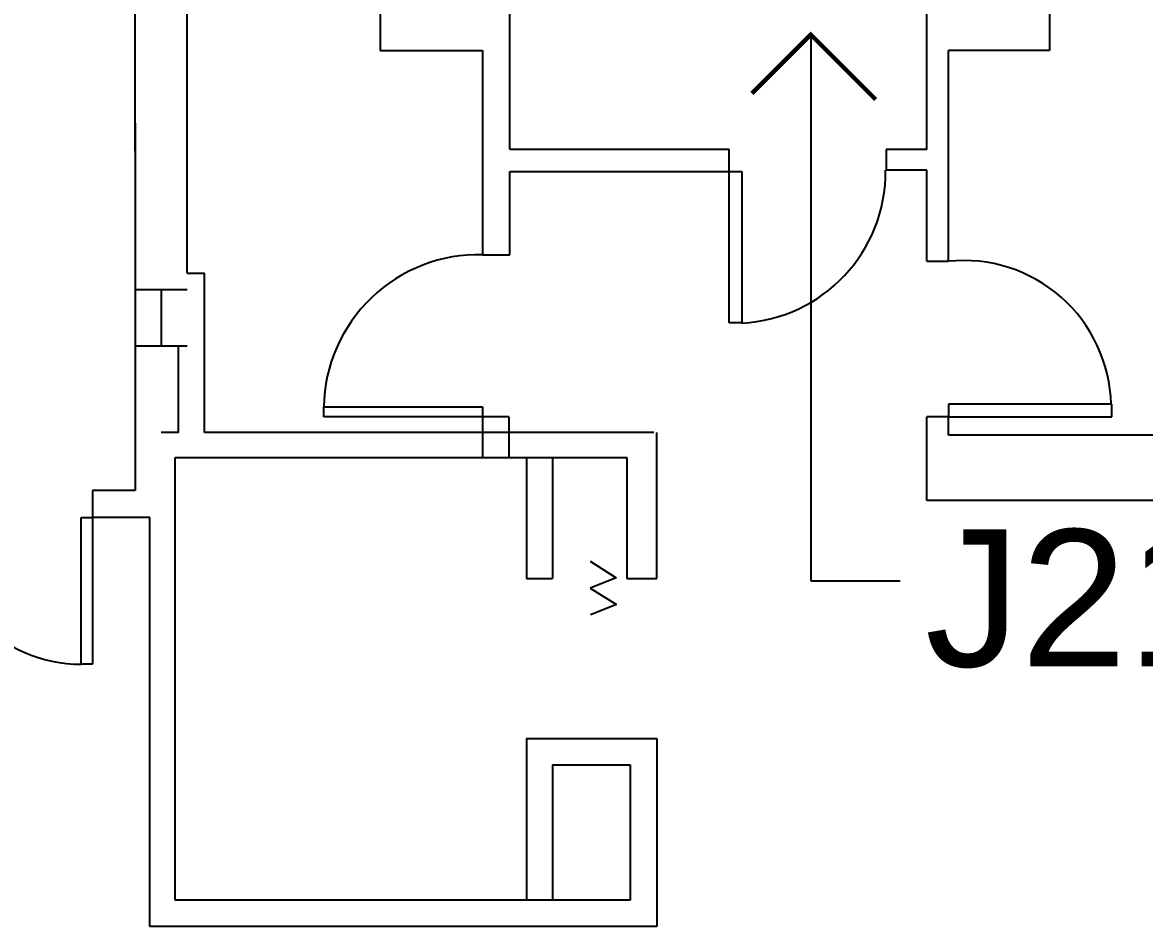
# Model space of a CAD drawing. Header units: inches. Extents: x -993 to 4309, y -3 to 2487.
# Drawn here: x 2327.3 to 2585.4, y 1942.1 to 2150.1 of the extents above; entities that cross this region are included whole.
import ezdxf

# ---------------------------------------------------------------- set-up
doc = ezdxf.new("R2010")
doc.units = ezdxf.units.IN
doc.header["$LTSCALE"] = 96
doc.header["$MEASUREMENT"] = 0
for name, color, linetype in [('A-DOOR', 4, 'CONTINUOUS'), ('A-EDIT', 9, 'CONTINUOUS'), ('A-PFLR-TEXT', 3, 'CONTINUOUS'), ('A-WALL', 5, 'CONTINUOUS'), ('S-COLS', 6, 'CONTINUOUS')]:
    doc.layers.add(name, color=color, linetype=linetype)
doc.styles.get("Standard").update_dxf_attribs({"font": 'arial.ttf'})

msp = doc.modelspace()

# ---------------------------------------------------------------- linework, layer by layer
at = {"layer": 'A-DOOR'}
for p, q in [((2489.88, 2080.94), (2489.88, 2115.74)), ((2489.88, 2115.74), (2492.79, 2115.74)), ((2492.79, 2115.74), (2492.79, 2080.94)), ((2492.79, 2080.94), (2489.88, 2080.94)), ((2540.33, 2062.27), (2540.33, 2059.38)), ((2577.84, 2062.27), (2540.33, 2062.27)), ((2577.84, 2059.38), (2577.84, 2062.27)), ((2396.6, 2061.63), (2433.15, 2061.63)), ((2396.6, 2059.38), (2396.6, 2061.63)), ((2433.15, 2061.63), (2433.15, 2059.38)), ((2433.15, 2059.38), (2396.6, 2059.38)), ((2540.33, 2059.38), (2577.84, 2059.38)), ((2340.85, 2036.2), (2343.42, 2036.2)), ((2340.85, 2002.45), (2340.85, 2036.2)), ((2343.42, 2036.2), (2343.42, 2002.45)), ((2457.87, 2026.14), (2463.89, 2022.34)), ((2463.89, 2022.34), (2457.9, 2019.97)), ((2457.9, 2019.97), (2463.91, 2016.18)), ((2463.91, 2016.18), (2457.93, 2013.81)), ((2343.42, 2002.45), (2340.85, 2002.45))]:
    msp.add_line(p, q, dxfattribs=at)
for centre, radius, start, end in [((2491.05, 2115.68), 34.79, 272.8485, 0.6398), ((2432.29, 2060.97), 35.69, 88.6131, 178.9334), ((2543.82, 2061.4), 33.91, 1.4758, 95.8784), ((2341.16, 2036.09), 33.64, 179.8112, 269.4604)]:
    msp.add_arc(centre, radius, start, end, dxfattribs=at)
at = {"layer": 'A-EDIT'}
msp.add_line((2371.21, 2055.74), (2370.82, 2055.74), dxfattribs=at)
at = {"layer": 'A-PFLR-TEXT'}
for p, q in [((2508.64, 2147.27), (2508.64, 2021.65)), ((2508.64, 2021.65), (2529.19, 2021.65))]:
    msp.add_line(p, q, dxfattribs=at)
at = {"layer": 'A-PFLR-TEXT', "const_width": 1}
msp.add_lwpolyline([(2495.11, 2133.74), (2508.64, 2147.27), (2523.56, 2132.34)], dxfattribs=at)
at = {"layer": 'A-WALL'}
for p, q in [((2365.21, 2092.4), (2365.21, 2463.85)), ((2353.21, 2120.47), (2353.21, 2235.7)), ((2439.38, 2120.94), (2439.38, 2170.19)), ((2535.31, 2120.87), (2535.31, 2170.19)), ((2409.58, 2152.14), (2409.58, 2143.64)), ((2563.53, 2152.14), (2563.53, 2143.64)), ((2409.58, 2143.64), (2433.15, 2143.64)), ((2433.15, 2143.64), (2433.15, 2096.65)), ((2563.53, 2143.64), (2540.33, 2143.64)), ((2540.33, 2118.94), (2540.33, 2143.64)), ((2353.21, 2126.88), (2353.21, 2042.43)), ((2439.38, 2120.94), (2489.88, 2120.94)), ((2489.88, 2115.74), (2489.88, 2120.94)), ((2535.31, 2120.87), (2525.96, 2120.87)), ((2525.96, 2120.87), (2525.96, 2116.07)), ((2540.33, 2095.13), (2540.33, 2118.94)), ((2439.38, 2115.74), (2489.88, 2115.74)), ((2439.38, 2096.65), (2439.38, 2115.74)), ((2535.31, 2116.07), (2525.96, 2116.07)), ((2535.31, 2095.13), (2535.31, 2116.07)), ((2433.15, 2096.65), (2439.38, 2096.65)), ((2535.31, 2095.13), (2540.33, 2095.13)), ((2365.21, 2092.4), (2369.21, 2092.4)), ((2369.21, 2055.74), (2369.21, 2092.4)), ((2363.21, 2055.74), (2363.21, 2075.72)), ((2439.15, 2059.38), (2433.15, 2059.38)), ((2433.15, 2059.38), (2433.15, 2049.79)), ((2439.15, 2059.38), (2439.15, 2049.87)), ((2540.33, 2059.38), (2535.31, 2059.38)), ((2535.31, 2040.13), (2535.31, 2059.38)), ((2540.33, 2055.13), (2540.33, 2059.38)), ((2363.21, 2055.74), (2359.21, 2055.74)), ((2457.8, 2055.74), (2369.21, 2055.74)), ((2472.51, 2055.74), (2434.78, 2055.74)), ((2473.21, 2022.14), (2473.21, 2055.74)), ((2535.31, 2040.13), (2535.31, 2055.13)), ((2589.21, 2055.13), (2540.33, 2055.13)), ((2362.43, 2049.97), (2466.36, 2049.97)), ((2362.43, 1948.2), (2362.43, 2049.97)), ((2443.21, 2049.97), (2443.21, 2022.14)), ((2449.21, 2049.97), (2449.21, 2022.14)), ((2466.36, 2049.97), (2466.36, 2022.14)), ((2353.21, 2042.43), (2343.42, 2042.43)), ((2343.42, 2042.43), (2343.42, 2036.2)), ((2624.3, 2040.13), (2535.31, 2040.13)), ((2356.61, 2036.2), (2343.42, 2036.2)), ((2356.61, 1942.13), (2356.61, 2036.2)), ((2443.21, 2022.14), (2449.21, 2022.14)), ((2466.36, 2022.14), (2473.21, 2022.14)), ((2443.21, 1985.36), (2473.21, 1985.36)), ((2443.21, 1985.36), (2443.21, 1948.2)), ((2473.21, 1985.36), (2473.21, 1942.13)), ((2449.21, 1979.36), (2449.21, 1948.2)), ((2449.21, 1979.36), (2467.1, 1979.36)), ((2449.21, 1979.32), (2449.21, 1948.33)), ((2467.1, 1979.36), (2467.1, 1948.2)), ((2467.1, 1948.2), (2362.43, 1948.2)), ((2473.21, 1942.13), (2356.61, 1942.13))]:
    msp.add_line(p, q, dxfattribs=at)
at = {"layer": 'S-COLS'}
for p, q in [((2365.21, 2088.55), (2353.21, 2088.55)), ((2359.21, 2088.55), (2359.21, 2075.72)), ((2353.21, 2075.72), (2365.21, 2075.72))]:
    msp.add_line(p, q, dxfattribs=at)

# ---------------------------------------------------------------- texts
at = {"layer": 'A-PFLR-TEXT'}
msp.add_text('J21', height=31.5, dxfattribs=at).set_placement((2534.89, 2001.95))

doc.saveas('drawing.dxf')
